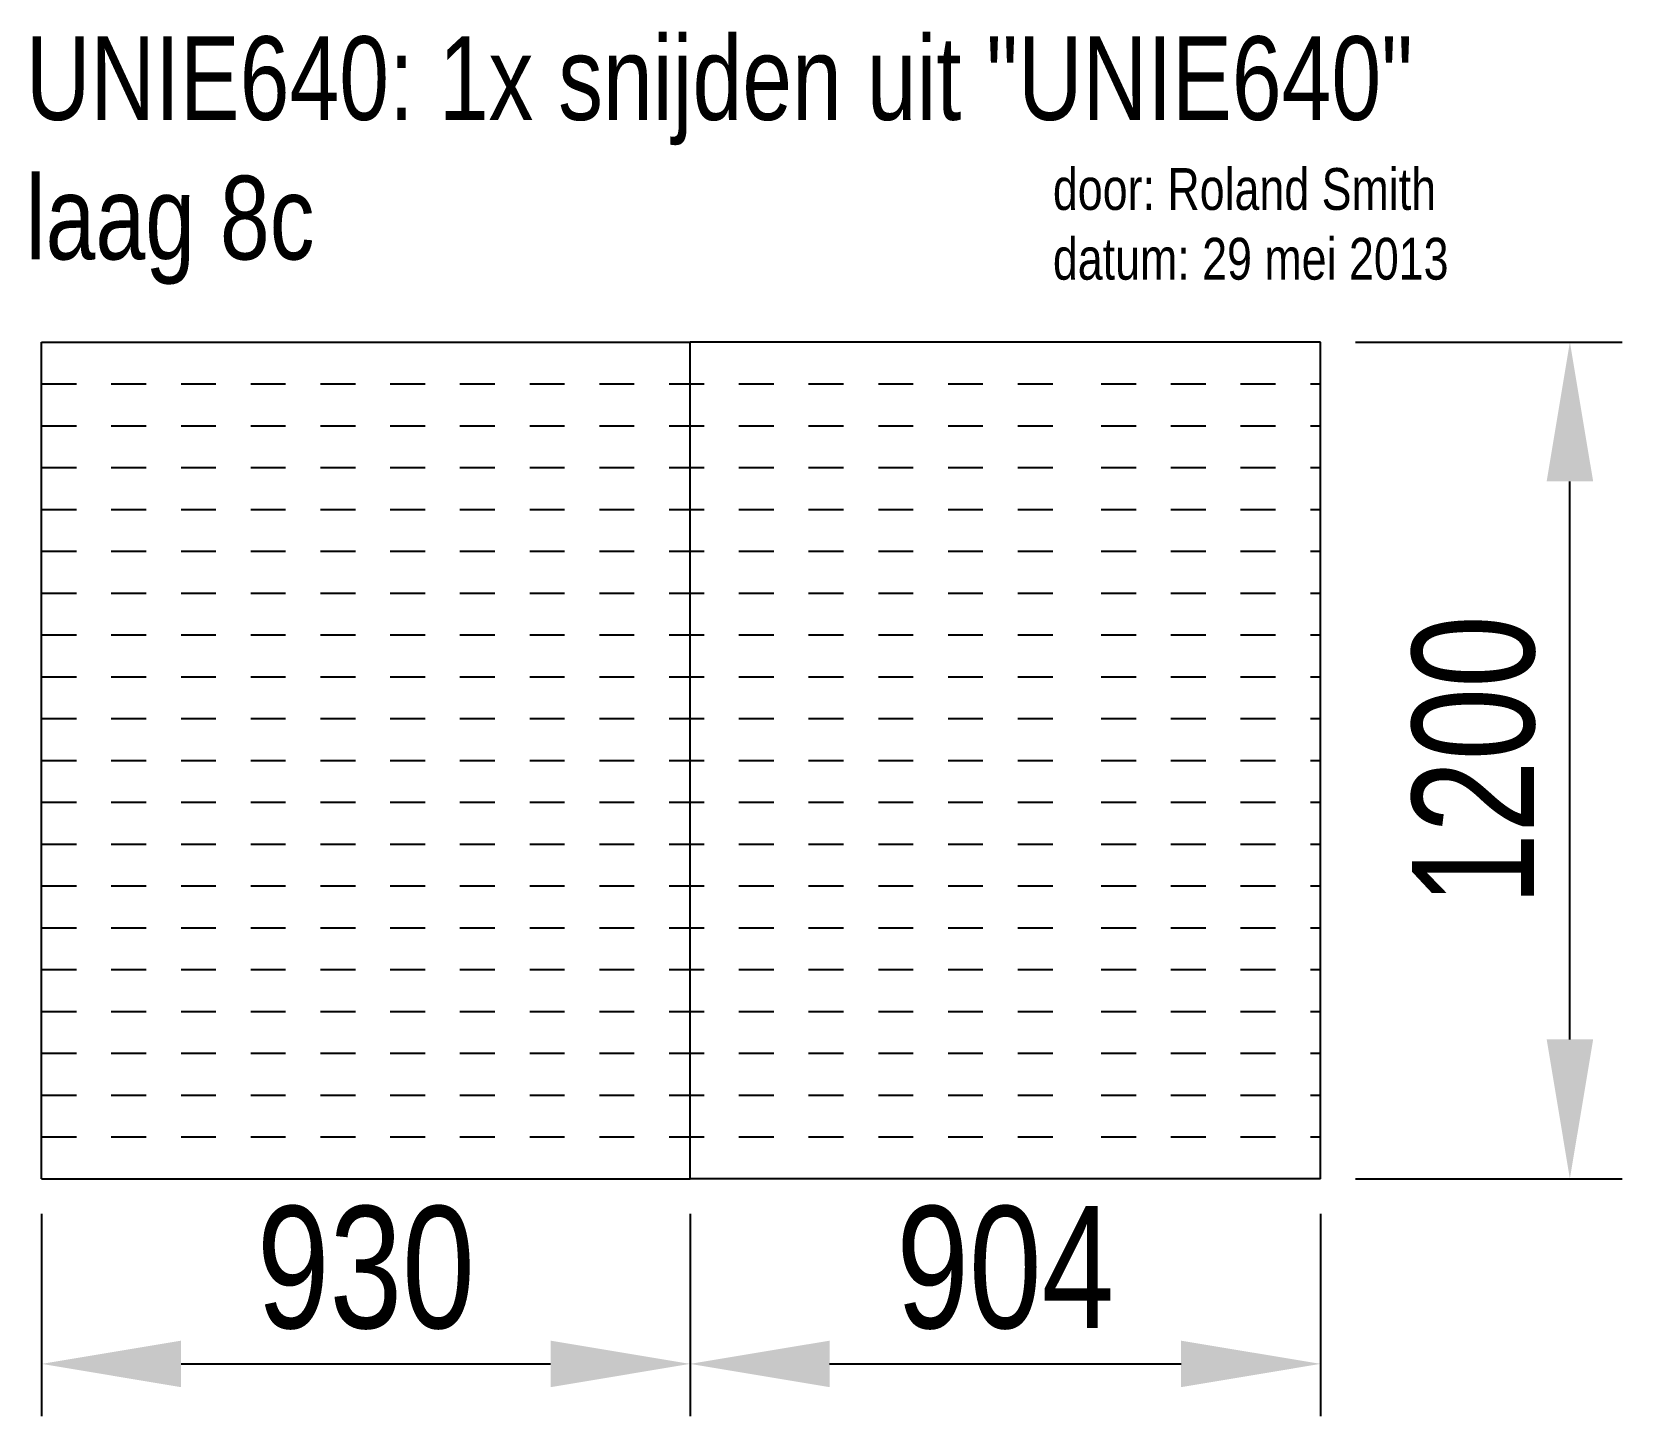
# Model space of a CAD drawing. Extents: x -14 to 2267, y -340 to 1645.
import ezdxf

# ---------------------------------------------------------------- set-up
doc = ezdxf.new("R2010")
doc.units = 0
doc.header["$LTSCALE"] = 100
doc.header["$MEASUREMENT"] = 0
doc.header["$PDMODE"] = 3
doc.header["$PDSIZE"] = 4
doc.layers.get('0').update_dxf_attribs({"linetype": 'CONTINUOUS'})
doc.layers.get('DEFPOINTS').update_dxf_attribs({"linetype": 'CONTINUOUS'})
for name, color, linetype in [('DATUM', 7, 'CONTINUOUS'), ('deel 1', 220, 'CONTINUOUS'), ('deel 2', 81, 'CONTINUOUS'), ('DIM', 5, 'CONTINUOUS')]:
    doc.layers.add(name, color=color, linetype=linetype)
doc.styles.get("Standard").update_dxf_attribs({"font": 'txt', "width": 0.8})
doc.dimstyles.get("Standard").update_dxf_attribs({"dimscale": 50, "dimtxt": 3.5, "dimasz": 4, "dimexe": 1.5, "dimexo": 1, "dimgap": 1, "dimtad": 1, "dimdec": 4, "dimdsep": 46, "dimtxsty": 'STANDARD', "dimcen": 0.09, "dimclrd": 256, "dimclre": 256, "dimclrt": 256, "dimadec": 0, "dimazin": 0, "dimtp": 0.01, "dimtm": 0.01, "dimtfac": 1, "dimtdec": 4, "dimtofl": 0, "dimtmove": 2, "dimatfit": 3, "dimfxl": 1, "dimtolj": 1, "dimarcsym": 0})

# ---------------------------------------------------------------- blocks, each defined once
blk = doc.blocks.new('*U79')
at = {"layer": 'DIM', "width": 0.8}
for s, p in [('UNIE640: 1x snijden uit "UNIE640"', (147, 1941)), ('laag 8c', (147, 1741))]:
    blk.add_text(s, height=120, dxfattribs=at).set_placement(p)
blk = doc.blocks.new('*D84')
at = {"layer": 'DEFPOINTS', "color": 0, "transparency": 16777216}
for p in [(0, 0), (930, 0), (930, -265.4)]:
    blk.add_point(p, dxfattribs=at)
at = {"layer": 'DIM', "lineweight": -2, "transparency": 16777216}
for p, q in [((0, -50), (0, -340.4)), ((930, -50), (930, -340.4)), ((200, -265.4), (730, -265.4))]:
    blk.add_line(p, q, dxfattribs=at)
at = {"layer": 'DIM', "transparency": 16777216}
for points in [[(200, -232.1), (200, -298.8), (0, -265.4)], [(730, -232.1), (730, -298.8), (930, -265.4)]]:
    blk.add_solid(points, dxfattribs=at)
at = {"layer": 'DIM', "transparency": 16777216, "insert": (465, -127.9), "char_height": 175, "attachment_point": 5}
blk.add_mtext('\\A1;930', dxfattribs=at)
blk = doc.blocks.new('*D85')
at = {"layer": 'DEFPOINTS', "color": 0, "transparency": 16777216}
for p in [(930, 0), (1834, 0), (1834, -265.4)]:
    blk.add_point(p, dxfattribs=at)
at = {"layer": 'DIM', "lineweight": -2, "transparency": 16777216}
for p, q in [((930, -50), (930, -340.4)), ((1834, -50), (1834, -340.4)), ((1130, -265.4), (1634, -265.4))]:
    blk.add_line(p, q, dxfattribs=at)
at = {"layer": 'DIM', "transparency": 16777216}
for points in [[(1130, -232.1), (1130, -298.8), (930, -265.4)], [(1634, -232.1), (1634, -298.8), (1834, -265.4)]]:
    blk.add_solid(points, dxfattribs=at)
at = {"layer": 'DIM', "transparency": 16777216, "insert": (1382, -127.9), "char_height": 175, "attachment_point": 5}
blk.add_mtext('\\A1;904', dxfattribs=at)
blk = doc.blocks.new('*D86')
at = {"layer": 'DEFPOINTS', "color": 0, "transparency": 16777216}
for p in [(1834, 1200), (2191.6, 1200), (1834, 0)]:
    blk.add_point(p, dxfattribs=at)
at = {"layer": 'DIM', "lineweight": -2, "transparency": 16777216}
for p, q in [((1884, 1200), (2266.6, 1200)), ((2191.6, 200), (2191.6, 1000)), ((1884, 0), (2266.6, 0))]:
    blk.add_line(p, q, dxfattribs=at)
at = {"layer": 'DIM', "transparency": 16777216}
for points in [[(2158.3, 1000), (2225, 1000), (2191.6, 1200)], [(2158.3, 200), (2225, 200), (2191.6, 0)]]:
    blk.add_solid(points, dxfattribs=at)
at = {"layer": 'DIM', "transparency": 16777216, "insert": (2054.1, 600), "char_height": 175, "attachment_point": 5, "rotation": 90}
blk.add_mtext('\\A1;1200', dxfattribs=at)
blk = doc.blocks.new('*U82')
at = {"layer": 'DATUM', "width": 0.8}
for s, p in [('door: Roland Smith', (1619.9, 1812)), ('datum: 29 mei 2013', (1619.9, 1712))]:
    blk.add_text(s, height=60, dxfattribs=at).set_placement(p)

msp = doc.modelspace()

# ---------------------------------------------------------------- linework, layer by layer
at = {"layer": 'deel 1'}
for p, q in [((0, 0), (0, 1200)), ((0, 1200), (930, 1200)), ((930, 0), (930, 1200)), ((0, 1140), (50, 1140)), ((100, 1140), (150, 1140)), ((200, 1140), (250, 1140)), ((300, 1140), (350, 1140)), ((400, 1140), (450, 1140)), ((500, 1140), (550, 1140)), ((600, 1140), (650, 1140)), ((700, 1140), (750, 1140)), ((800, 1140), (850, 1140)), ((900, 1140), (950, 1140)), ((0, 1080), (50, 1080)), ((100, 1080), (150, 1080)), ((200, 1080), (250, 1080)), ((300, 1080), (350, 1080)), ((400, 1080), (450, 1080)), ((500, 1080), (550, 1080)), ((600, 1080), (650, 1080)), ((700, 1080), (750, 1080)), ((800, 1080), (850, 1080)), ((900, 1080), (950, 1080)), ((0, 1020), (50, 1020)), ((100, 1020), (150, 1020)), ((200, 1020), (250, 1020)), ((300, 1020), (350, 1020)), ((400, 1020), (450, 1020)), ((500, 1020), (550, 1020)), ((600, 1020), (650, 1020)), ((700, 1020), (750, 1020)), ((800, 1020), (850, 1020)), ((900, 1020), (950, 1020)), ((0, 960), (50, 960)), ((100, 960), (150, 960)), ((200, 960), (250, 960)), ((300, 960), (350, 960)), ((400, 960), (450, 960)), ((500, 960), (550, 960)), ((600, 960), (650, 960)), ((700, 960), (750, 960)), ((800, 960), (850, 960)), ((900, 960), (950, 960)), ((0, 900), (50, 900)), ((100, 900), (150, 900)), ((200, 900), (250, 900)), ((300, 900), (350, 900)), ((400, 900), (450, 900)), ((500, 900), (550, 900)), ((600, 900), (650, 900)), ((700, 900), (750, 900)), ((800, 900), (850, 900)), ((900, 900), (950, 900)), ((0, 840), (50, 840)), ((100, 840), (150, 840)), ((200, 840), (250, 840)), ((300, 840), (350, 840)), ((400, 840), (450, 840)), ((500, 840), (550, 840)), ((600, 840), (650, 840)), ((700, 840), (750, 840)), ((800, 840), (850, 840)), ((900, 840), (950, 840)), ((0, 780), (50, 780)), ((100, 780), (150, 780)), ((200, 780), (250, 780)), ((300, 780), (350, 780)), ((400, 780), (450, 780)), ((500, 780), (550, 780)), ((600, 780), (650, 780)), ((700, 780), (750, 780)), ((800, 780), (850, 780)), ((900, 780), (950, 780)), ((0, 720), (50, 720)), ((100, 720), (150, 720)), ((200, 720), (250, 720)), ((300, 720), (350, 720)), ((400, 720), (450, 720)), ((500, 720), (550, 720)), ((600, 720), (650, 720)), ((700, 720), (750, 720)), ((800, 720), (850, 720)), ((900, 720), (950, 720)), ((0, 660), (50, 660)), ((100, 660), (150, 660)), ((200, 660), (250, 660)), ((300, 660), (350, 660)), ((400, 660), (450, 660)), ((500, 660), (550, 660)), ((600, 660), (650, 660)), ((700, 660), (750, 660)), ((800, 660), (850, 660)), ((900, 660), (950, 660)), ((0, 600), (50, 600)), ((100, 600), (150, 600)), ((200, 600), (250, 600)), ((300, 600), (350, 600)), ((400, 600), (450, 600)), ((500, 600), (550, 600)), ((600, 600), (650, 600)), ((700, 600), (750, 600)), ((800, 600), (850, 600)), ((900, 600), (950, 600)), ((0, 540), (50, 540)), ((100, 540), (150, 540)), ((200, 540), (250, 540)), ((300, 540), (350, 540)), ((400, 540), (450, 540)), ((500, 540), (550, 540)), ((600, 540), (650, 540)), ((700, 540), (750, 540)), ((800, 540), (850, 540)), ((900, 540), (950, 540)), ((0, 480), (50, 480)), ((100, 480), (150, 480)), ((200, 480), (250, 480)), ((300, 480), (350, 480)), ((400, 480), (450, 480)), ((500, 480), (550, 480)), ((600, 480), (650, 480)), ((700, 480), (750, 480)), ((800, 480), (850, 480)), ((900, 480), (950, 480)), ((0, 420), (50, 420)), ((100, 420), (150, 420)), ((200, 420), (250, 420)), ((300, 420), (350, 420)), ((400, 420), (450, 420)), ((500, 420), (550, 420)), ((600, 420), (650, 420)), ((700, 420), (750, 420)), ((800, 420), (850, 420)), ((900, 420), (950, 420)), ((0, 360), (50, 360)), ((100, 360), (150, 360)), ((200, 360), (250, 360)), ((300, 360), (350, 360)), ((400, 360), (450, 360)), ((500, 360), (550, 360)), ((600, 360), (650, 360)), ((700, 360), (750, 360)), ((800, 360), (850, 360)), ((900, 360), (950, 360)), ((0, 300), (50, 300)), ((100, 300), (150, 300)), ((200, 300), (250, 300)), ((300, 300), (350, 300)), ((400, 300), (450, 300)), ((500, 300), (550, 300)), ((600, 300), (650, 300)), ((700, 300), (750, 300)), ((800, 300), (850, 300)), ((900, 300), (950, 300)), ((0, 240), (50, 240)), ((100, 240), (150, 240)), ((200, 240), (250, 240)), ((300, 240), (350, 240)), ((400, 240), (450, 240)), ((500, 240), (550, 240)), ((600, 240), (650, 240)), ((700, 240), (750, 240)), ((800, 240), (850, 240)), ((900, 240), (950, 240)), ((0, 180), (50, 180)), ((100, 180), (150, 180)), ((200, 180), (250, 180)), ((300, 180), (350, 180)), ((400, 180), (450, 180)), ((500, 180), (550, 180)), ((600, 180), (650, 180)), ((700, 180), (750, 180)), ((800, 180), (850, 180)), ((900, 180), (950, 180)), ((0, 120), (50, 120)), ((100, 120), (150, 120)), ((200, 120), (250, 120)), ((300, 120), (350, 120)), ((400, 120), (450, 120)), ((500, 120), (550, 120)), ((600, 120), (650, 120)), ((700, 120), (750, 120)), ((800, 120), (850, 120)), ((900, 120), (950, 120)), ((0, 60), (50, 60)), ((100, 60), (150, 60)), ((200, 60), (250, 60)), ((300, 60), (350, 60)), ((400, 60), (450, 60)), ((500, 60), (550, 60)), ((600, 60), (650, 60)), ((700, 60), (750, 60)), ((800, 60), (850, 60)), ((900, 60), (950, 60)), ((0, 0), (930, 0))]:
    msp.add_line(p, q, dxfattribs=at)
at = {"layer": 'deel 2'}
for p, q in [((1834, 1200), (930, 1200)), ((1834, 0), (1834, 1200)), ((1000, 1140), (1050, 1140)), ((1100, 1140), (1150, 1140)), ((1200, 1140), (1250, 1140)), ((1300, 1140), (1350, 1140)), ((1400, 1140), (1450, 1140)), ((1519.49958, 1140), (1569.49958, 1140)), ((1619.49958, 1140), (1669.49958, 1140)), ((1719.49958, 1140), (1769.49958, 1140)), ((1819.49958, 1140), (1834, 1140)), ((1000, 1080), (1050, 1080)), ((1100, 1080), (1150, 1080)), ((1200, 1080), (1250, 1080)), ((1300, 1080), (1350, 1080)), ((1400, 1080), (1450, 1080)), ((1519.49958, 1080), (1569.49958, 1080)), ((1619.49958, 1080), (1669.49958, 1080)), ((1719.49958, 1080), (1769.49958, 1080)), ((1819.49958, 1080), (1834, 1080)), ((1000, 1020), (1050, 1020)), ((1100, 1020), (1150, 1020)), ((1200, 1020), (1250, 1020)), ((1300, 1020), (1350, 1020)), ((1400, 1020), (1450, 1020)), ((1519.49958, 1020), (1569.49958, 1020)), ((1619.49958, 1020), (1669.49958, 1020)), ((1719.49958, 1020), (1769.49958, 1020)), ((1819.49958, 1020), (1834, 1020)), ((1000, 960), (1050, 960)), ((1100, 960), (1150, 960)), ((1200, 960), (1250, 960)), ((1300, 960), (1350, 960)), ((1400, 960), (1450, 960)), ((1519.49958, 960), (1569.49958, 960)), ((1619.49958, 960), (1669.49958, 960)), ((1719.49958, 960), (1769.49958, 960)), ((1819.49958, 960), (1834, 960)), ((1000, 900), (1050, 900)), ((1100, 900), (1150, 900)), ((1200, 900), (1250, 900)), ((1300, 900), (1350, 900)), ((1400, 900), (1450, 900)), ((1519.49958, 900), (1569.49958, 900)), ((1619.49958, 900), (1669.49958, 900)), ((1719.49958, 900), (1769.49958, 900)), ((1819.49958, 900), (1834, 900)), ((1000, 840), (1050, 840)), ((1100, 840), (1150, 840)), ((1200, 840), (1250, 840)), ((1300, 840), (1350, 840)), ((1400, 840), (1450, 840)), ((1519.49958, 840), (1569.49958, 840)), ((1619.49958, 840), (1669.49958, 840)), ((1719.49958, 840), (1769.49958, 840)), ((1819.49958, 840), (1834, 840)), ((1000, 780), (1050, 780)), ((1100, 780), (1150, 780)), ((1200, 780), (1250, 780)), ((1300, 780), (1350, 780)), ((1400, 780), (1450, 780)), ((1519.49958, 780), (1569.49958, 780)), ((1619.49958, 780), (1669.49958, 780)), ((1719.49958, 780), (1769.49958, 780)), ((1819.49958, 780), (1834, 780)), ((1000, 720), (1050, 720)), ((1100, 720), (1150, 720)), ((1200, 720), (1250, 720)), ((1300, 720), (1350, 720)), ((1400, 720), (1450, 720)), ((1519.49958, 720), (1569.49958, 720)), ((1619.49958, 720), (1669.49958, 720)), ((1719.49958, 720), (1769.49958, 720)), ((1819.49958, 720), (1834, 720)), ((1000, 660), (1050, 660)), ((1100, 660), (1150, 660)), ((1200, 660), (1250, 660)), ((1300, 660), (1350, 660)), ((1400, 660), (1450, 660)), ((1519.49958, 660), (1569.49958, 660)), ((1619.49958, 660), (1669.49958, 660)), ((1719.49958, 660), (1769.49958, 660)), ((1819.49958, 660), (1834, 660)), ((1000, 600), (1050, 600)), ((1100, 600), (1150, 600)), ((1200, 600), (1250, 600)), ((1300, 600), (1350, 600)), ((1400, 600), (1450, 600)), ((1519.49958, 600), (1569.49958, 600)), ((1619.49958, 600), (1669.49958, 600)), ((1719.49958, 600), (1769.49958, 600)), ((1819.49958, 600), (1834, 600)), ((1000, 540), (1050, 540)), ((1100, 540), (1150, 540)), ((1200, 540), (1250, 540)), ((1300, 540), (1350, 540)), ((1400, 540), (1450, 540)), ((1519.49958, 540), (1569.49958, 540)), ((1619.49958, 540), (1669.49958, 540)), ((1719.49958, 540), (1769.49958, 540)), ((1819.49958, 540), (1834, 540)), ((1000, 480), (1050, 480)), ((1100, 480), (1150, 480)), ((1200, 480), (1250, 480)), ((1300, 480), (1350, 480)), ((1400, 480), (1450, 480)), ((1519.49958, 480), (1569.49958, 480)), ((1619.49958, 480), (1669.49958, 480)), ((1719.49958, 480), (1769.49958, 480)), ((1819.49958, 480), (1834, 480)), ((1000, 420), (1050, 420)), ((1100, 420), (1150, 420)), ((1200, 420), (1250, 420)), ((1300, 420), (1350, 420)), ((1400, 420), (1450, 420)), ((1519.49958, 420), (1569.49958, 420)), ((1619.49958, 420), (1669.49958, 420)), ((1719.49958, 420), (1769.49958, 420)), ((1819.49958, 420), (1834, 420)), ((1000, 360), (1050, 360)), ((1100, 360), (1150, 360)), ((1200, 360), (1250, 360)), ((1300, 360), (1350, 360)), ((1400, 360), (1450, 360)), ((1519.49958, 360), (1569.49958, 360)), ((1619.49958, 360), (1669.49958, 360)), ((1719.49958, 360), (1769.49958, 360)), ((1819.49958, 360), (1834, 360)), ((1000, 300), (1050, 300)), ((1100, 300), (1150, 300)), ((1200, 300), (1250, 300)), ((1300, 300), (1350, 300)), ((1400, 300), (1450, 300)), ((1519.49958, 300), (1569.49958, 300)), ((1619.49958, 300), (1669.49958, 300)), ((1719.49958, 300), (1769.49958, 300)), ((1819.49958, 300), (1834, 300)), ((1000, 240), (1050, 240)), ((1100, 240), (1150, 240)), ((1200, 240), (1250, 240)), ((1300, 240), (1350, 240)), ((1400, 240), (1450, 240)), ((1519.49958, 240), (1569.49958, 240)), ((1619.49958, 240), (1669.49958, 240)), ((1719.49958, 240), (1769.49958, 240)), ((1819.49958, 240), (1834, 240)), ((1000, 180), (1050, 180)), ((1100, 180), (1150, 180)), ((1200, 180), (1250, 180)), ((1300, 180), (1350, 180)), ((1400, 180), (1450, 180)), ((1519.49958, 180), (1569.49958, 180)), ((1619.49958, 180), (1669.49958, 180)), ((1719.49958, 180), (1769.49958, 180)), ((1819.49958, 180), (1834, 180)), ((1000, 120), (1050, 120)), ((1100, 120), (1150, 120)), ((1200, 120), (1250, 120)), ((1300, 120), (1350, 120)), ((1400, 120), (1450, 120)), ((1519.49958, 120), (1569.49958, 120)), ((1619.49958, 120), (1669.49958, 120)), ((1719.49958, 120), (1769.49958, 120)), ((1819.49958, 120), (1834, 120)), ((1000, 60), (1050, 60)), ((1100, 60), (1150, 60)), ((1200, 60), (1250, 60)), ((1300, 60), (1350, 60)), ((1400, 60), (1450, 60)), ((1519.49958, 60), (1569.49958, 60)), ((1619.49958, 60), (1669.49958, 60)), ((1719.49958, 60), (1769.49958, 60)), ((1819.49958, 60), (1834, 60)), ((1834, 0), (930, 0))]:
    msp.add_line(p, q, dxfattribs=at)

# ---------------------------------------------------------------- block references
for name in ['*U79', '*U82']:
    msp.add_blockref(name, (-169.64877, -422.56232))

# ---------------------------------------------------------------- dimensions: what is measured, and where the dimension line sits
at = {"layer": 'DIM'}
dim = msp.add_linear_dim(base=(2191.61941, 1200), p1=(1834, 0), p2=(1834, 1200), angle=90, dimstyle='STANDARD', dxfattribs=at)
dim.commit()
dim.dimension.update_dxf_attribs({"geometry": '*D86', "text_midpoint": (2054.11941, 600)})
for base, p1, p2, picture, middle in [((930, -265.42138), (0, 0), (930, 0), '*D84', (465, -127.92138)), ((1834, -265.42138), (930, 0), (1834, 0), '*D85', (1382, -127.92138))]:
    dim = msp.add_linear_dim(base=base, p1=p1, p2=p2, dimstyle='STANDARD', dxfattribs=at)
    dim.commit()
    dim.dimension.update_dxf_attribs({"geometry": picture, "text_midpoint": middle})

doc.saveas('drawing.dxf')
